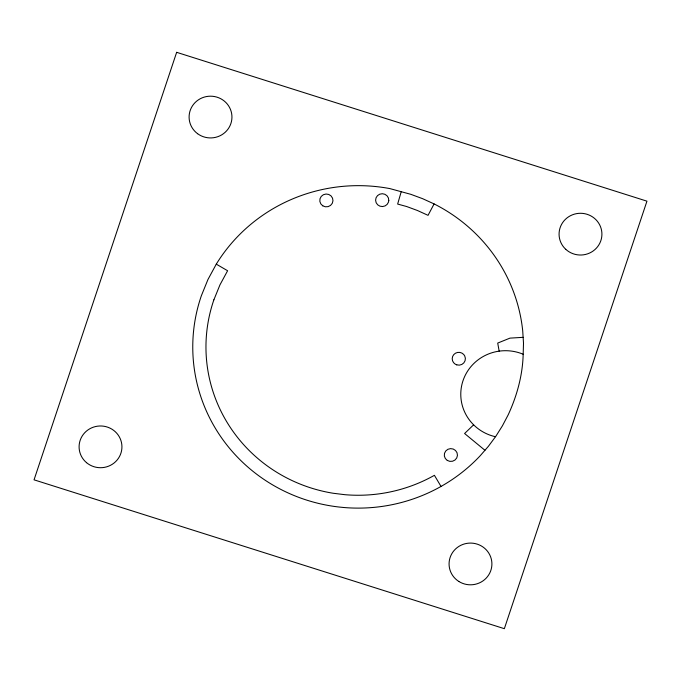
<?xml version="1.0" encoding="UTF-8"?>
<svg xmlns="http://www.w3.org/2000/svg" width="681" height="681" viewBox="0 0 681 681"><rect width="100%" height="100%" fill="white"/><g stroke="black" fill="none" stroke-linecap="round" stroke-linejoin="round"><path stroke-width="1.02" d="M523.178 354.316L523.502 343.19L522.719 330.906A165.398 161.091 0.1 0 0 434.103 203.925L422.663 198.699L410.847 194.332L389.89 188.603A165.585 161.278 0.1 0 0 216.277 264.143L207.952 279.516L201.38 295.682A165.398 161.091 0.1 0 0 339.206 507.047L343.701 507.498A165.398 161.091 0.1 0 0 480.258 455.691L488.413 446.293L495.819 436.317L502.416 425.821L508.171 414.865C516.964 395.916 522.625 375.24 523.178 354.316L522.838 354.103A44.733 43.567 0.1 0 0 462.969 380.807A44.733 43.567 0.1 0 0 495.291 436.691M401.211 191.701L397.644 204.062L406.719 206.547L417.513 210.531L428.043 215.341L434.103 203.925M213.894 299.785L219.946 284.896L227.607 270.74L216.277 264.143M473.635 424.833L464.587 433.508L484.949 450.286M523.127 337.333L509.967 338.125L497.709 343.071L499.164 351.141M441.024 486.438L434.41 475.312A152.195 148.237 0.1 0 1 344.85 494.687L333.256 493.265A152.195 148.237 0.1 0 1 213.885 299.802M388.783 200.478L388.468 202.129A6.597 6.418 0.1 0 1 377.7 204.836A6.597 6.418 0.1 0 1 379.726 194.187A6.597 6.418 0.1 0 1 388.783 200.478M176.651 52.318L34.05 479.833L504.349 628.682L646.95 201.167L176.651 52.318M456.764 364.854L455.206 364.131A6.597 6.418 0.1 0 1 453.784 354.58A6.597 6.418 0.1 0 1 463.693 354.452L464.672 355.831A6.597 6.418 0.1 0 1 456.764 364.854M447.281 460.416A6.597 6.418 0.1 0 0 457.453 455.368A6.597 6.418 0.1 0 0 447.877 449.307A6.597 6.418 0.1 0 0 447.281 460.416M322.785 205.824A6.597 6.418 0.1 0 0 332.966 200.776A6.597 6.418 0.1 0 0 323.39 194.715A6.597 6.418 0.1 0 0 322.785 205.824M565.758 249.306A21.426 20.873 0.1 0 0 601.332 239.005A21.426 20.873 0.1 0 0 574.381 214.149A21.426 20.873 0.1 0 0 565.758 249.306M197.601 133.706A21.426 20.873 0.1 0 0 231.787 119.626A21.426 20.873 0.1 0 0 202.172 97.834A21.426 20.873 0.1 0 0 197.601 133.706M86.547 462.671A21.426 20.873 0.1 0 0 121.567 450.72A21.426 20.873 0.1 0 0 93.425 427.149A21.426 20.873 0.1 0 0 86.547 462.671M458.815 581.446A21.426 20.873 0.1 0 0 491.878 565.043A21.426 20.873 0.1 0 0 460.756 545.353A21.426 20.873 0.1 0 0 458.815 581.446"/></g></svg>
